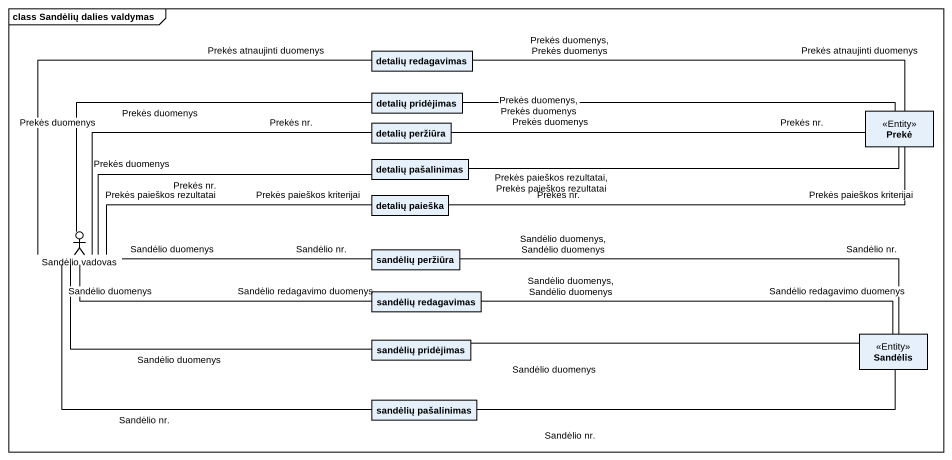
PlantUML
@startuml
mainframe class Sandėlių dalies valdymas
allowmixing
hide circle
hide empty members
class "detalių redagavimas" as detalių_redagavimas
class "detalių pridėjimas" as detalių_pridėjimas
class "detalių peržiūra" as detalių_peržiūra
class Prekė <<Entity>>
class "detalių pašalinimas" as detalių_pašalinimas
class "detalių paieška" as detalių_paieška
actor "Sandėlio vadovas" as Sandėlio_vadovas
class "sandėlių peržiūra" as sandėlių_peržiūra
class "sandėlių redagavimas" as sandėlių_redagavimas
class Sandėlis <<Entity>>
class "sandėlių pridėjimas" as sandėlių_pridėjimas
class "sandėlių pašalinimas" as sandėlių_pašalinimas
detalių_redagavimas -right- Prekė : Prekės duomenys, Prekės duomenys\nPrekės atnaujinti duomenys
detalių_pridėjimas -right- Prekė : Prekės duomenys
detalių_peržiūra -right- Prekė : Prekės duomenys, Prekės duomenys\nPrekės nr.
detalių_pašalinimas -right- Prekė : Prekės nr.
detalių_paieška -right- Prekė : Prekės paieškos rezultatai, Prekės paieškos rezultatai\nPrekės paieškos kriterijai
Sandėlio_vadovas -right- detalių_redagavimas : Prekės atnaujinti duomenys\nPrekės duomenys
Sandėlio_vadovas -right- detalių_pridėjimas : Prekės duomenys
Sandėlio_vadovas -right- detalių_peržiūra : Prekės nr.\nPrekės duomenys
Sandėlio_vadovas -right- detalių_pašalinimas : Prekės nr.
Sandėlio_vadovas -right- detalių_paieška : Prekės paieškos kriterijai\nPrekės paieškos rezultatai
Sandėlio_vadovas -right- sandėlių_peržiūra : Sandėlio nr.\nSandėlio duomenys
Sandėlio_vadovas -right- sandėlių_redagavimas : Sandėlio duomenys\nSandėlio redagavimo duomenys
Sandėlio_vadovas -right- sandėlių_pridėjimas : Sandėlio duomenys
Sandėlio_vadovas -right- sandėlių_pašalinimas : Sandėlio nr.
sandėlių_peržiūra -right- Sandėlis : Sandėlio duomenys, Sandėlio duomenys\nSandėlio nr.
sandėlių_redagavimas -right- Sandėlis : Sandėlio duomenys, Sandėlio duomenys\nSandėlio redagavimo duomenys
sandėlių_pridėjimas -right- Sandėlis : Sandėlio duomenys
sandėlių_pašalinimas -right- Sandėlis : Sandėlio nr.
@enduml
